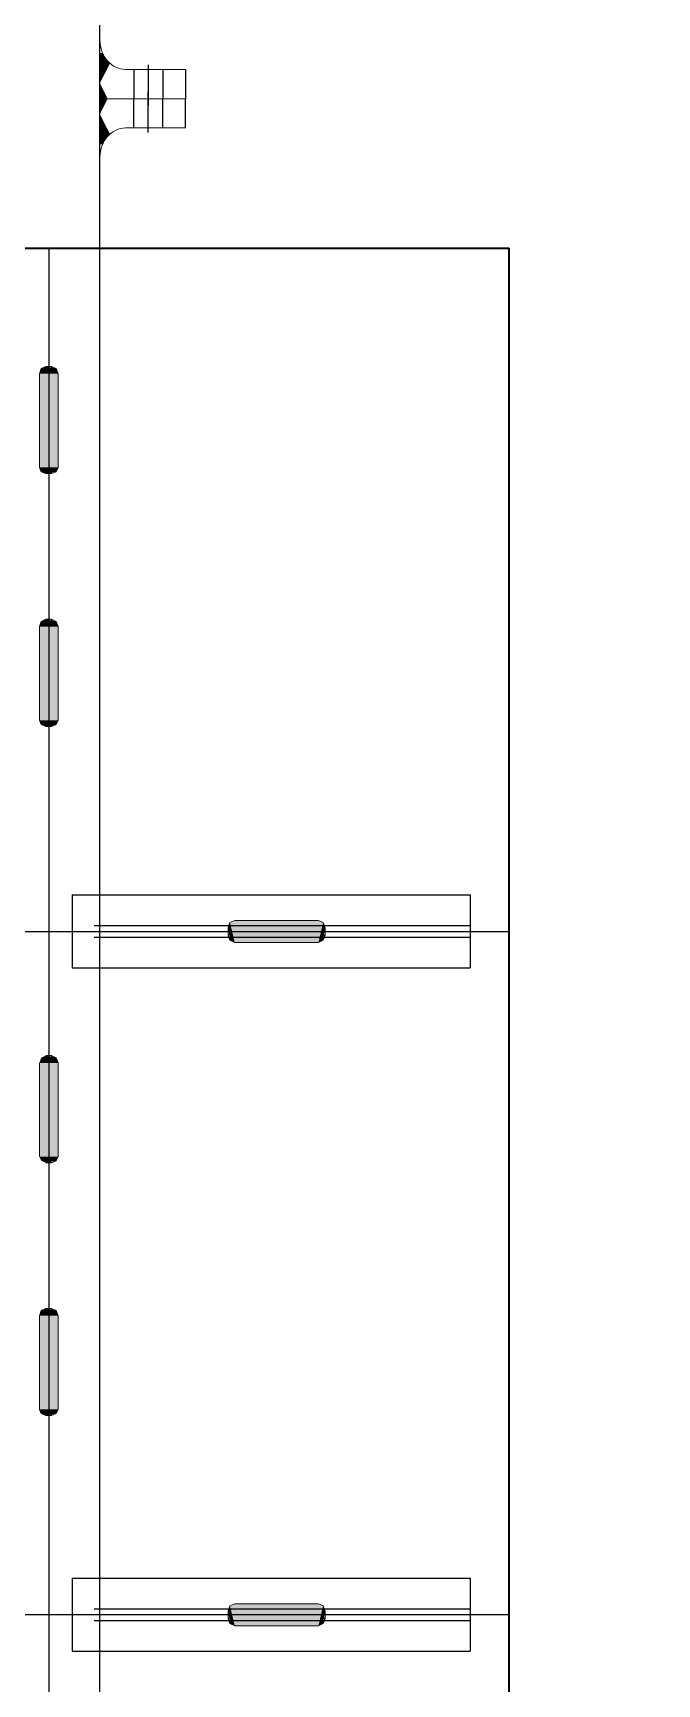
# Model space of a CAD drawing. Header units: inches. Extents: x 23291 to 181956, y 9161 to 51408.
# Drawn here: x 103782 to 104252, y 36297 to 37538 of the extents above; entities that cross this region are included whole.
import ezdxf

# ---------------------------------------------------------------- set-up
doc = ezdxf.new("R2010")
doc.units = ezdxf.units.IN
doc.header["$MEASUREMENT"] = 0
doc.layers.add('1', color=3, linetype='Continuous')
doc.layers.add('PDF4_Solid Fills', color=7, linetype='Continuous')
doc.layers.add('PDF2_Geometry', color=7, linetype='Continuous', true_color=0x231f20)
doc.layers.add('PDF2_Solid Fills', color=7, linetype='Continuous', true_color=0xffffff)

msp = doc.modelspace()

# ---------------------------------------------------------------- linework, layer by layer
at = {"linetype": 'ByBlock'}
for p, q in [((103858.1, 37510.8), (103858.1, 37488.8)), ((103858.1, 37510.8), (103858.1, 37488.8)), ((103869.1, 37514.2), (103869.1, 37483.6)), ((103869.1, 37514.2), (103869.1, 37483.6)), ((103880.1, 37510.8), (103880.1, 37488.8)), ((103880.1, 37510.8), (103880.1, 37488.8)), ((103858.1, 37466.8), (103858.1, 37488.8)), ((103858.1, 37466.8), (103858.1, 37488.8)), ((103869.1, 37463.4), (103869.1, 37494)), ((103869.1, 37463.4), (103869.1, 37494)), ((103880.1, 37466.8), (103880.1, 37488.8)), ((103880.1, 37466.8), (103880.1, 37488.8)), ((103794.2, 37376.5), (103794.2, 35191.9)), ((103794.2, 37376.5), (103794.2, 35191.9)), ((103811.8, 36890.3), (104111.1, 36890.3)), ((103811.8, 36890.3), (103811.8, 36835.3)), ((103811.8, 36890.3), (104111.1, 36890.3)), ((103811.8, 36890.3), (103811.8, 36835.3)), ((104111.1, 36890.3), (104111.1, 36835.3)), ((104111.1, 36890.3), (104111.1, 36835.3)), ((103828.3, 36867.2), (104111.1, 36867.2)), ((103828.3, 36867.2), (104111.1, 36867.2)), ((102892.9, 36862.8), (104140.3, 36862.8)), ((102892.9, 36862.8), (104140.3, 36862.8)), ((103828.3, 36858.4), (104111.1, 36858.4)), ((103828.3, 36858.4), (104111.1, 36858.4)), ((103811.8, 36835.3), (104111.1, 36835.3)), ((103811.8, 36835.3), (104111.1, 36835.3)), ((103811.8, 36376.6), (104111.1, 36376.6)), ((103811.8, 36376.6), (103811.8, 36321.6)), ((103811.8, 36376.6), (104111.1, 36376.6)), ((103811.8, 36376.6), (103811.8, 36321.6)), ((104111.1, 36376.6), (104111.1, 36321.6)), ((104111.1, 36376.6), (104111.1, 36321.6)), ((102892.9, 36349.1), (104140.3, 36349.1)), ((102892.9, 36349.1), (104140.3, 36349.1)), ((103828.3, 36353.5), (104111.1, 36353.5)), ((103828.3, 36353.5), (104111.1, 36353.5)), ((103828.3, 36344.7), (104111.1, 36344.7)), ((103828.3, 36344.7), (104111.1, 36344.7)), ((103811.8, 36321.6), (104111.1, 36321.6)), ((103811.8, 36321.6), (104111.1, 36321.6))]:
    msp.add_line(p, q, dxfattribs=at)
msp.add_open_spline([(102008.2, 38756.3), (103204.5, 38248), (105131.9, 37390.9), (109175.8, 35827), (112823.8, 35070.3), (117769.6, 35070.3), (121406.8, 35085.3), (123831.1, 35070.2)], degree=3, knots=[0, 0, 0, 0, 3.550687, 7.088547, 10.454406, 13.763203, 20.376363, 20.376363, 20.376363, 20.376363])
msp.add_open_spline([(102008.2, 38756.3), (103204.5, 38248), (105131.9, 37390.9), (109175.8, 35827), (112823.8, 35070.3), (117769.6, 35070.3), (121406.8, 35085.3), (123831.1, 35070.2)], degree=3, knots=[0, 0, 0, 0, 3.550687, 7.088547, 10.454406, 13.763203, 20.376363, 20.376363, 20.376363, 20.376363])
at = {"layer": '1', "linetype": 'ByBlock'}
for p, q in [((103832.7, 35267.1), (103832.7, 39299)), ((103832.7, 35266.9), (103832.8, 39074.8)), ((103832.7, 35267.1), (103832.7, 38605.8)), ((103760.1, 37376.5), (103828.3, 37376.5)), ((103760.1, 37376.5), (103828.3, 37376.5))]:
    msp.add_line(p, q, dxfattribs=at)
at = {"layer": '1', "linetype": 'ByBlock', "lineweight": 18}
for p, q in [((103852.1, 37510.8), (103897.1, 37510.8)), ((103852.1, 37510.8), (103897.1, 37510.8)), ((103832.7, 37488.8), (103850.3, 37488.8)), ((103897.1, 37488.8), (103832.7, 37488.8)), ((103832.7, 37488.8), (103850.3, 37488.8)), ((103897.1, 37488.8), (103832.7, 37488.8)), ((103832.7, 37488.8), (103850.3, 37488.8)), ((103897.1, 37488.8), (103832.7, 37488.8)), ((103832.7, 37488.8), (103850.3, 37488.8)), ((103897.1, 37488.8), (103832.7, 37488.8)), ((103852.1, 37466.8), (103897.1, 37466.8)), ((103852.1, 37466.8), (103897.1, 37466.8))]:
    msp.add_line(p, q, dxfattribs=at)
at = {"layer": '1', "linetype": 'ByBlock', "lineweight": -2}
for p in [(103897.1, 37510.8), (103897.1, 37510.8), (103897.1, 37466.8), (103897.1, 37466.8)]:
    msp.add_line(p, (103897.1, 37488.8), dxfattribs=at)
at = {"layer": '1', "linetype": 'ByBlock', "lineweight": 35}
for p in [(102920.4, 37376.5), (102920.4, 37376.5), (104140.3, 35319.5), (104140.3, 35319.5)]:
    msp.add_line(p, (104140.3, 37376.5), dxfattribs=at)
at = {"layer": '1', "linetype": 'ByBlock', "lineweight": 18}
msp.add_ellipse((103852, 37532.8), major_axis=(0, 22), ratio=0.873869, start_param=1.572665, end_param=3.144892, dxfattribs=at)
msp.add_ellipse((103852, 37532.8), major_axis=(0, 22), ratio=0.873869, start_param=1.572665, end_param=3.144892, dxfattribs=at)
at = {"layer": '1', "linetype": 'ByBlock', "lineweight": 18, "extrusion": (0, 0, -1)}
msp.add_ellipse((103852, 37444.8), major_axis=(0, -22), ratio=0.873869, start_param=1.572665, end_param=3.144892, dxfattribs=at)
msp.add_ellipse((103852, 37444.8), major_axis=(0, -22), ratio=0.873869, start_param=1.572665, end_param=3.144892, dxfattribs=at)
at = {"layer": 'PDF2_Geometry', "linetype": 'ByBlock', "lineweight": 18}
for p, q in [((103788.6, 37285.9), (103792.1, 37287.5)), ((103788.6, 37285.9), (103792.1, 37287.5)), ((103792.1, 37287.5), (103796.4, 37287.5)), ((103792.1, 37287.5), (103796.4, 37287.5)), ((103796.4, 37287.5), (103799.9, 37285.9)), ((103796.4, 37287.5), (103799.9, 37285.9)), ((103787.2, 37282), (103788.6, 37285.9)), ((103787.2, 37282), (103788.6, 37285.9)), ((103787.2, 37211.6), (103787.2, 37282)), ((103787.2, 37211.6), (103787.2, 37282)), ((103799.9, 37285.9), (103801.3, 37282)), ((103799.9, 37285.9), (103801.3, 37282)), ((103801.3, 37282), (103801.3, 37211.6)), ((103801.3, 37282), (103801.3, 37211.6)), ((103787.2, 37211.6), (103788.6, 37208.4)), ((103788.6, 37208.4), (103787.2, 37211.6)), ((103787.2, 37211.6), (103788.6, 37208.4)), ((103788.6, 37208.4), (103787.2, 37211.6)), ((103801.3, 37211.6), (103799.9, 37208.4)), ((103799.9, 37208.4), (103801.3, 37211.6)), ((103801.3, 37211.6), (103799.9, 37208.4)), ((103799.9, 37208.4), (103801.3, 37211.6)), ((103788.6, 37208.4), (103792.1, 37206.9)), ((103792.1, 37206.9), (103788.6, 37208.4)), ((103788.6, 37208.4), (103792.1, 37206.9)), ((103792.1, 37206.9), (103788.6, 37208.4)), ((103796.4, 37206.9), (103792.1, 37206.9)), ((103792.1, 37206.9), (103796.4, 37206.9)), ((103796.4, 37206.9), (103792.1, 37206.9)), ((103792.1, 37206.9), (103796.4, 37206.9)), ((103799.9, 37208.4), (103796.4, 37206.9)), ((103796.4, 37206.9), (103799.9, 37208.4)), ((103799.9, 37208.4), (103796.4, 37206.9)), ((103796.4, 37206.9), (103799.9, 37208.4)), ((103787.2, 37091.9), (103788.6, 37095.8)), ((103787.2, 37091.9), (103788.6, 37095.8)), ((103787.2, 37021.5), (103787.2, 37091.9)), ((103787.2, 37021.5), (103787.2, 37091.9)), ((103788.6, 37095.8), (103792.1, 37097.4)), ((103788.6, 37095.8), (103792.1, 37097.4)), ((103792.1, 37097.4), (103796.4, 37097.4)), ((103792.1, 37097.4), (103796.4, 37097.4)), ((103796.4, 37097.4), (103799.9, 37095.8)), ((103796.4, 37097.4), (103799.9, 37095.8)), ((103799.9, 37095.8), (103801.3, 37091.9)), ((103799.9, 37095.8), (103801.3, 37091.9)), ((103801.3, 37091.9), (103801.3, 37021.5)), ((103801.3, 37091.9), (103801.3, 37021.5)), ((103787.2, 37021.5), (103788.6, 37018.3)), ((103788.6, 37018.3), (103787.2, 37021.5)), ((103787.2, 37021.5), (103788.6, 37018.3)), ((103788.6, 37018.3), (103787.2, 37021.5)), ((103788.6, 37018.3), (103792.1, 37016.8)), ((103792.1, 37016.8), (103788.6, 37018.3)), ((103788.6, 37018.3), (103792.1, 37016.8)), ((103792.1, 37016.8), (103788.6, 37018.3)), ((103796.4, 37016.8), (103792.1, 37016.8)), ((103792.1, 37016.8), (103796.4, 37016.8)), ((103796.4, 37016.8), (103792.1, 37016.8)), ((103792.1, 37016.8), (103796.4, 37016.8)), ((103799.9, 37018.3), (103796.4, 37016.8)), ((103796.4, 37016.8), (103799.9, 37018.3)), ((103799.9, 37018.3), (103796.4, 37016.8)), ((103796.4, 37016.8), (103799.9, 37018.3)), ((103801.3, 37021.5), (103799.9, 37018.3)), ((103799.9, 37018.3), (103801.3, 37021.5)), ((103801.3, 37021.5), (103799.9, 37018.3)), ((103799.9, 37018.3), (103801.3, 37021.5)), ((103794.2, 36874.8), (103794.2, 36863.1)), ((103794.2, 36874.8), (103794.2, 36863.1)), ((103930.5, 36869.4), (103929.1, 36865.5)), ((103930.5, 36869.4), (103929.1, 36865.5)), ((103929.1, 36865.5), (103929.1, 36860)), ((103929.1, 36865.5), (103929.1, 36860)), ((103934.1, 36871), (103930.5, 36869.4)), ((103934.1, 36871), (103930.5, 36869.4)), ((103997, 36871), (103934.1, 36871)), ((103997, 36871), (103934.1, 36871)), ((104000.5, 36869.4), (103997, 36871)), ((104000.5, 36869.4), (103997, 36871)), ((104002, 36865.5), (104000.5, 36869.4)), ((104002, 36865.5), (104000.5, 36869.4)), ((104002, 36860), (104002, 36865.5)), ((104002, 36860), (104002, 36865.5)), ((103929.1, 36860), (103930.5, 36856.1)), ((103929.1, 36860), (103930.5, 36856.1)), ((103930.5, 36856.1), (103934.1, 36854.5)), ((103930.5, 36856.1), (103934.1, 36854.5)), ((103934.1, 36854.5), (103997, 36854.5)), ((103934.1, 36854.5), (103997, 36854.5)), ((103997, 36854.5), (104000.5, 36856.1)), ((103997, 36854.5), (104000.5, 36856.1)), ((104000.5, 36856.1), (104002, 36860)), ((104000.5, 36856.1), (104002, 36860)), ((103792.1, 36769.4), (103796.4, 36769.4)), ((103792.1, 36769.4), (103796.4, 36769.4)), ((103796.4, 36769.4), (103799.9, 36767.8)), ((103796.4, 36769.4), (103799.9, 36767.8)), ((103799.9, 36767.8), (103801.3, 36763.9)), ((103799.9, 36767.8), (103801.3, 36763.9)), ((103787.2, 36693.5), (103787.2, 36763.9)), ((103787.2, 36693.5), (103787.2, 36763.9)), ((103801.3, 36763.9), (103801.3, 36693.5)), ((103801.3, 36763.9), (103801.3, 36693.5)), ((103799.9, 36690.3), (103796.4, 36688.8)), ((103796.4, 36688.8), (103799.9, 36690.3)), ((103799.9, 36690.3), (103796.4, 36688.8)), ((103796.4, 36688.8), (103799.9, 36690.3)), ((103801.3, 36693.5), (103799.9, 36690.3)), ((103799.9, 36690.3), (103801.3, 36693.5)), ((103801.3, 36693.5), (103799.9, 36690.3)), ((103799.9, 36690.3), (103801.3, 36693.5)), ((103796.4, 36688.8), (103792.1, 36688.8)), ((103792.1, 36688.8), (103796.4, 36688.8)), ((103796.4, 36688.8), (103792.1, 36688.8)), ((103792.1, 36688.8), (103796.4, 36688.8)), ((103788.6, 36577.7), (103792.1, 36579.3)), ((103788.6, 36577.7), (103792.1, 36579.3)), ((103792.1, 36579.3), (103796.4, 36579.3)), ((103792.1, 36579.3), (103796.4, 36579.3)), ((103796.4, 36579.3), (103799.9, 36577.7)), ((103796.4, 36579.3), (103799.9, 36577.7)), ((103787.2, 36573.8), (103788.6, 36577.7)), ((103787.2, 36573.8), (103788.6, 36577.7)), ((103787.2, 36503.4), (103787.2, 36573.8)), ((103787.2, 36503.4), (103787.2, 36573.8)), ((103799.9, 36577.7), (103801.3, 36573.8)), ((103799.9, 36577.7), (103801.3, 36573.8)), ((103801.3, 36573.8), (103801.3, 36503.4)), ((103801.3, 36573.8), (103801.3, 36503.4)), ((103787.2, 36503.4), (103788.6, 36500.2)), ((103788.6, 36500.2), (103787.2, 36503.4)), ((103787.2, 36503.4), (103788.6, 36500.2)), ((103788.6, 36500.2), (103787.2, 36503.4)), ((103788.6, 36500.2), (103792.1, 36498.7)), ((103792.1, 36498.7), (103788.6, 36500.2)), ((103788.6, 36500.2), (103792.1, 36498.7)), ((103792.1, 36498.7), (103788.6, 36500.2)), ((103796.4, 36498.7), (103792.1, 36498.7)), ((103792.1, 36498.7), (103796.4, 36498.7)), ((103796.4, 36498.7), (103792.1, 36498.7)), ((103792.1, 36498.7), (103796.4, 36498.7)), ((103799.9, 36500.2), (103796.4, 36498.7)), ((103796.4, 36498.7), (103799.9, 36500.2)), ((103799.9, 36500.2), (103796.4, 36498.7)), ((103796.4, 36498.7), (103799.9, 36500.2)), ((103801.3, 36503.4), (103799.9, 36500.2)), ((103799.9, 36500.2), (103801.3, 36503.4)), ((103801.3, 36503.4), (103799.9, 36500.2)), ((103799.9, 36500.2), (103801.3, 36503.4)), ((103930.5, 36355.7), (103929.1, 36351.8)), ((103930.5, 36355.7), (103929.1, 36351.8)), ((103934.1, 36357.3), (103930.5, 36355.7)), ((103934.1, 36357.3), (103930.5, 36355.7)), ((103997, 36357.3), (103934.1, 36357.3)), ((103997, 36357.3), (103934.1, 36357.3)), ((104000.5, 36355.7), (103997, 36357.3)), ((104000.5, 36355.7), (103997, 36357.3)), ((104002, 36351.8), (104000.5, 36355.7)), ((104002, 36351.8), (104000.5, 36355.7)), ((103929.1, 36351.8), (103929.1, 36346.3)), ((103929.1, 36351.8), (103929.1, 36346.3)), ((103929.1, 36346.3), (103930.5, 36342.4)), ((103929.1, 36346.3), (103930.5, 36342.4)), ((104000.5, 36342.4), (104002, 36346.3)), ((104000.5, 36342.4), (104002, 36346.3)), ((104002, 36346.3), (104002, 36351.8)), ((104002, 36346.3), (104002, 36351.8)), ((103930.5, 36342.4), (103934.1, 36340.8)), ((103930.5, 36342.4), (103934.1, 36340.8)), ((103934.1, 36340.8), (103997, 36340.8)), ((103934.1, 36340.8), (103997, 36340.8)), ((103997, 36340.8), (104000.5, 36342.4)), ((103997, 36340.8), (104000.5, 36342.4))]:
    msp.add_line(p, q, dxfattribs=at)
at = {"layer": 'PDF2_Geometry', "linetype": 'ByBlock', "lineweight": 9}
for p, q in [((103929.8, 36857.7), (103930.5, 36856.1)), ((103930.5, 36856.1), (103929.8, 36857.7)), ((103929.8, 36857.7), (103929.8, 36857.7)), ((103929.8, 36857.7), (103930.5, 36856.1)), ((103930.5, 36856.1), (103929.8, 36857.7)), ((103929.8, 36857.7), (103929.8, 36857.7)), ((104001.2, 36857.7), (104000.5, 36856.1)), ((104000.5, 36856.1), (104001.2, 36857.7)), ((104001.2, 36857.7), (104000.5, 36856.1)), ((104000.5, 36856.1), (104001.2, 36857.7)), ((104001.2, 36857.7), (104001.2, 36857.7)), ((104001.2, 36857.7), (104001.2, 36857.7)), ((103929.8, 36344), (103930.5, 36342.4)), ((103930.5, 36342.4), (103929.8, 36344)), ((103929.8, 36344), (103929.8, 36344)), ((103929.8, 36344), (103930.5, 36342.4)), ((103930.5, 36342.4), (103929.8, 36344)), ((103929.8, 36344), (103929.8, 36344)), ((104001.2, 36344), (104000.5, 36342.4)), ((104000.5, 36342.4), (104001.2, 36344)), ((104001.2, 36344), (104000.5, 36342.4)), ((104000.5, 36342.4), (104001.2, 36344)), ((104001.2, 36344), (104001.2, 36344)), ((104001.2, 36344), (104001.2, 36344))]:
    msp.add_line(p, q, dxfattribs=at)
at = {"layer": 'PDF2_Solid Fills', "linetype": 'ByBlock', "transparency": 33554559}
for points in [[(103788.6, 37285.9), (103792.1, 37287.5), (103796.4, 37287.5)], [(103799.9, 37285.9), (103788.6, 37285.9), (103792.1, 37287.5)], [(103788.6, 37285.9), (103792.1, 37287.5), (103792.1, 37287.5)], [(103788.6, 37285.9), (103792.1, 37287.5), (103796.4, 37287.5)], [(103799.9, 37285.9), (103788.6, 37285.9), (103792.1, 37287.5)], [(103788.6, 37285.9), (103792.1, 37287.5), (103792.1, 37287.5)], [(103799.9, 37285.9), (103799.9, 37285.9), (103792.1, 37287.5)], [(103799.9, 37285.9), (103799.9, 37285.9), (103792.1, 37287.5)], [(103795.7, 37286.7), (103797.1, 37285.9), (103794.2, 37286.7)], [(103795.7, 37286.7), (103797.1, 37285.9), (103794.2, 37286.7)], [(103797.8, 37286.7), (103796.4, 37287.5), (103795.7, 37286.7)], [(103797.8, 37286.7), (103796.4, 37287.5), (103795.7, 37286.7)], [(103797.1, 37286.7), (103795.7, 37286.7), (103797.1, 37285.9)], [(103797.1, 37286.7), (103795.7, 37286.7), (103797.1, 37285.9)], [(103797.1, 37286.7), (103795.7, 37286.7), (103797.1, 37285.9)], [(103797.1, 37286.7), (103795.7, 37286.7), (103797.1, 37285.9)], [(103796.4, 37287.5), (103799.9, 37285.9), (103799.9, 37285.9)], [(103796.4, 37287.5), (103799.9, 37285.9), (103799.9, 37285.9)], [(103797.8, 37286.7), (103799.9, 37285.9), (103798.5, 37286.7)], [(103797.8, 37286.7), (103799.9, 37285.9), (103798.5, 37286.7)], [(103787.2, 37282), (103788.6, 37285.9), (103801.3, 37282)], [(103787.2, 37282), (103788.6, 37285.9), (103801.3, 37282)], [(103787.2, 37211.6), (103787.2, 37282), (103801.3, 37211.6)], [(103787.2, 37282), (103801.3, 37211.6), (103801.3, 37282)], [(103787.2, 37211.6), (103787.2, 37282), (103801.3, 37211.6)], [(103787.2, 37282), (103801.3, 37211.6), (103801.3, 37282)], [(103788.6, 37285.9), (103801.3, 37282), (103799.9, 37285.9)], [(103788.6, 37285.9), (103801.3, 37282), (103799.9, 37285.9)], [(103787.2, 37211.6), (103788.6, 37208.4), (103801.3, 37211.6)], [(103787.2, 37211.6), (103788.6, 37208.4), (103801.3, 37211.6)], [(103788.6, 37208.4), (103801.3, 37211.6), (103799.9, 37208.4)], [(103788.6, 37208.4), (103801.3, 37211.6), (103799.9, 37208.4)], [(103788.6, 37208.4), (103792.1, 37206.9), (103796.4, 37206.9)], [(103799.9, 37208.4), (103788.6, 37208.4), (103792.1, 37206.9)], [(103788.6, 37208.4), (103792.1, 37206.9), (103792.1, 37206.9)], [(103788.6, 37208.4), (103792.1, 37206.9), (103796.4, 37206.9)], [(103799.9, 37208.4), (103788.6, 37208.4), (103792.1, 37206.9)], [(103788.6, 37208.4), (103792.1, 37206.9), (103792.1, 37206.9)], [(103799.9, 37208.4), (103799.9, 37208.4), (103792.1, 37206.9)], [(103799.9, 37208.4), (103799.9, 37208.4), (103792.1, 37206.9)], [(103797.1, 37207.6), (103794.2, 37206.9), (103795.7, 37207.6)], [(103797.1, 37207.6), (103794.2, 37206.9), (103795.7, 37207.6)], [(103797.8, 37207.6), (103796.4, 37206.9), (103795.7, 37207.6)], [(103797.8, 37207.6), (103796.4, 37206.9), (103795.7, 37207.6)], [(103796.4, 37206.9), (103799.9, 37208.4), (103799.9, 37208.4)], [(103796.4, 37206.9), (103799.9, 37208.4), (103799.9, 37208.4)], [(103797.8, 37207.6), (103799.9, 37208.4), (103798.5, 37207.6)], [(103797.8, 37207.6), (103799.9, 37208.4), (103798.5, 37207.6)], [(103787.2, 37091.9), (103788.6, 37095.8), (103801.3, 37091.9)], [(103787.2, 37091.9), (103788.6, 37095.8), (103801.3, 37091.9)], [(103787.2, 37021.5), (103787.2, 37091.9), (103801.3, 37021.5)], [(103787.2, 37091.9), (103801.3, 37021.5), (103801.3, 37091.9)], [(103787.2, 37021.5), (103787.2, 37091.9), (103801.3, 37021.5)], [(103787.2, 37091.9), (103801.3, 37021.5), (103801.3, 37091.9)], [(103788.6, 37095.8), (103792.1, 37097.4), (103796.4, 37097.4)], [(103799.9, 37095.8), (103788.6, 37095.8), (103792.1, 37097.4)], [(103788.6, 37095.8), (103792.1, 37097.4), (103792.1, 37097.4)], [(103788.6, 37095.8), (103792.1, 37097.4), (103796.4, 37097.4)], [(103799.9, 37095.8), (103788.6, 37095.8), (103792.1, 37097.4)], [(103788.6, 37095.8), (103792.1, 37097.4), (103792.1, 37097.4)], [(103788.6, 37095.8), (103801.3, 37091.9), (103799.9, 37095.8)], [(103788.6, 37095.8), (103801.3, 37091.9), (103799.9, 37095.8)], [(103799.9, 37095.8), (103799.9, 37095.8), (103792.1, 37097.4)], [(103799.9, 37095.8), (103799.9, 37095.8), (103792.1, 37097.4)], [(103795.7, 37096.6), (103797.1, 37095.8), (103794.2, 37096.6)], [(103795.7, 37096.6), (103797.1, 37095.8), (103794.2, 37096.6)], [(103797.8, 37096.6), (103796.4, 37097.4), (103795.7, 37096.6)], [(103797.8, 37096.6), (103796.4, 37097.4), (103795.7, 37096.6)], [(103797.1, 37096.6), (103795.7, 37096.6), (103797.1, 37095.8)], [(103797.1, 37096.6), (103795.7, 37096.6), (103797.1, 37095.8)], [(103797.1, 37096.6), (103795.7, 37096.6), (103797.1, 37095.8)], [(103797.1, 37096.6), (103795.7, 37096.6), (103797.1, 37095.8)], [(103796.4, 37097.4), (103799.9, 37095.8), (103799.9, 37095.8)], [(103796.4, 37097.4), (103799.9, 37095.8), (103799.9, 37095.8)], [(103797.8, 37096.6), (103799.9, 37095.8), (103798.5, 37096.6)], [(103797.8, 37096.6), (103799.9, 37095.8), (103798.5, 37096.6)], [(103787.2, 37021.5), (103788.6, 37018.3), (103801.3, 37021.5)], [(103787.2, 37021.5), (103788.6, 37018.3), (103801.3, 37021.5)], [(103788.6, 37018.3), (103801.3, 37021.5), (103799.9, 37018.3)], [(103788.6, 37018.3), (103801.3, 37021.5), (103799.9, 37018.3)], [(103788.6, 37018.3), (103792.1, 37016.8), (103796.4, 37016.8)], [(103799.9, 37018.3), (103788.6, 37018.3), (103792.1, 37016.8)], [(103788.6, 37018.3), (103792.1, 37016.8), (103792.1, 37016.8)], [(103788.6, 37018.3), (103792.1, 37016.8), (103796.4, 37016.8)], [(103799.9, 37018.3), (103788.6, 37018.3), (103792.1, 37016.8)], [(103788.6, 37018.3), (103792.1, 37016.8), (103792.1, 37016.8)], [(103799.9, 37018.3), (103799.9, 37018.3), (103792.1, 37016.8)], [(103799.9, 37018.3), (103799.9, 37018.3), (103792.1, 37016.8)], [(103797.1, 37017.6), (103794.2, 37016.8), (103795.7, 37017.6)], [(103797.1, 37017.6), (103794.2, 37016.8), (103795.7, 37017.6)], [(103797.8, 37017.6), (103796.4, 37016.8), (103795.7, 37017.6)], [(103797.8, 37017.6), (103796.4, 37016.8), (103795.7, 37017.6)], [(103796.4, 37016.8), (103799.9, 37018.3), (103799.9, 37018.3)], [(103796.4, 37016.8), (103799.9, 37018.3), (103799.9, 37018.3)], [(103797.8, 37017.6), (103799.9, 37018.3), (103798.5, 37017.6)], [(103797.8, 37017.6), (103799.9, 37018.3), (103798.5, 37017.6)], [(103930.5, 36856.1), (103930.5, 36869.4), (103929.1, 36865.5)], [(103930.5, 36869.4), (103929.1, 36865.5), (103929.1, 36865.5)], [(103930.5, 36869.4), (103929.1, 36865.5), (103929.1, 36860)], [(103930.5, 36856.1), (103930.5, 36869.4), (103929.1, 36865.5)], [(103930.5, 36869.4), (103929.1, 36865.5), (103929.1, 36865.5)], [(103930.5, 36869.4), (103929.1, 36865.5), (103929.1, 36860)], [(103930.5, 36856.1), (103930.5, 36856.1), (103929.1, 36865.5)], [(103930.5, 36856.1), (103930.5, 36856.1), (103929.1, 36865.5)], [(103934.1, 36871), (103930.5, 36869.4), (103934.1, 36854.5)], [(103934.1, 36871), (103930.5, 36869.4), (103934.1, 36854.5)], [(103930.5, 36869.4), (103934.1, 36854.5), (103930.5, 36856.1)], [(103930.5, 36869.4), (103934.1, 36854.5), (103930.5, 36856.1)], [(103934.1, 36871), (103997, 36871), (103934.1, 36854.5)], [(103997, 36871), (103934.1, 36854.5), (103997, 36854.5)], [(103934.1, 36871), (103997, 36871), (103934.1, 36854.5)], [(103997, 36871), (103934.1, 36854.5), (103997, 36854.5)], [(103997, 36871), (104000.5, 36869.4), (103997, 36854.5)], [(103997, 36871), (104000.5, 36869.4), (103997, 36854.5)], [(104000.5, 36869.4), (103997, 36854.5), (104000.5, 36856.1)], [(104000.5, 36869.4), (103997, 36854.5), (104000.5, 36856.1)], [(104000.5, 36856.1), (104000.5, 36869.4), (104002, 36865.5)], [(104000.5, 36869.4), (104002, 36865.5), (104002, 36865.5)], [(104000.5, 36869.4), (104002, 36865.5), (104002, 36860)], [(104000.5, 36856.1), (104000.5, 36869.4), (104002, 36865.5)], [(104000.5, 36869.4), (104002, 36865.5), (104002, 36865.5)], [(104000.5, 36869.4), (104002, 36865.5), (104002, 36860)], [(104000.5, 36856.1), (104000.5, 36856.1), (104002, 36865.5)], [(104000.5, 36856.1), (104000.5, 36856.1), (104002, 36865.5)], [(103929.8, 36857.7), (103929.1, 36860), (103929.8, 36860.8)], [(103929.8, 36857.7), (103929.1, 36860), (103929.8, 36860.8)], [(103929.1, 36860), (103930.5, 36856.1), (103930.5, 36856.1)], [(103929.1, 36860), (103930.5, 36856.1), (103930.5, 36856.1)], [(104002, 36860), (104000.5, 36856.1), (104000.5, 36856.1)], [(104002, 36860), (104000.5, 36856.1), (104000.5, 36856.1)], [(104001.2, 36857.7), (104002, 36860), (104001.2, 36860.8)], [(104001.2, 36857.7), (104002, 36860), (104001.2, 36860.8)], [(103787.2, 36763.9), (103788.6, 36767.8), (103801.3, 36763.9)], [(103787.2, 36763.9), (103788.6, 36767.8), (103801.3, 36763.9)], [(103788.6, 36767.8), (103792.1, 36769.4), (103796.4, 36769.4)], [(103799.9, 36767.8), (103788.6, 36767.8), (103792.1, 36769.4)], [(103788.6, 36767.8), (103792.1, 36769.4), (103796.4, 36769.4)], [(103799.9, 36767.8), (103788.6, 36767.8), (103792.1, 36769.4)], [(103788.6, 36767.8), (103801.3, 36763.9), (103799.9, 36767.8)], [(103788.6, 36767.8), (103801.3, 36763.9), (103799.9, 36767.8)], [(103799.9, 36767.8), (103799.9, 36767.8), (103792.1, 36769.4)], [(103799.9, 36767.8), (103799.9, 36767.8), (103792.1, 36769.4)], [(103795.7, 36768.6), (103797.1, 36767.8), (103794.2, 36768.6)], [(103795.7, 36768.6), (103797.1, 36767.8), (103794.2, 36768.6)], [(103797.8, 36768.6), (103796.4, 36769.4), (103795.7, 36768.6)], [(103797.8, 36768.6), (103796.4, 36769.4), (103795.7, 36768.6)], [(103797.1, 36768.6), (103795.7, 36768.6), (103797.1, 36767.8)], [(103797.1, 36768.6), (103795.7, 36768.6), (103797.1, 36767.8)], [(103797.1, 36768.6), (103795.7, 36768.6), (103797.1, 36767.8)], [(103797.1, 36768.6), (103795.7, 36768.6), (103797.1, 36767.8)], [(103796.4, 36769.4), (103799.9, 36767.8), (103799.9, 36767.8)], [(103796.4, 36769.4), (103799.9, 36767.8), (103799.9, 36767.8)], [(103797.8, 36768.6), (103799.9, 36767.8), (103798.5, 36768.6)], [(103797.8, 36768.6), (103799.9, 36767.8), (103798.5, 36768.6)], [(103787.2, 36693.5), (103787.2, 36763.9), (103801.3, 36693.5)], [(103787.2, 36763.9), (103801.3, 36693.5), (103801.3, 36763.9)], [(103787.2, 36693.5), (103787.2, 36763.9), (103801.3, 36693.5)], [(103787.2, 36763.9), (103801.3, 36693.5), (103801.3, 36763.9)], [(103787.2, 36693.5), (103788.6, 36690.3), (103801.3, 36693.5)], [(103787.2, 36693.5), (103788.6, 36690.3), (103801.3, 36693.5)], [(103788.6, 36690.3), (103801.3, 36693.5), (103799.9, 36690.3)], [(103788.6, 36690.3), (103801.3, 36693.5), (103799.9, 36690.3)], [(103788.6, 36690.3), (103792.1, 36688.8), (103796.4, 36688.8)], [(103799.9, 36690.3), (103788.6, 36690.3), (103792.1, 36688.8)], [(103788.6, 36690.3), (103792.1, 36688.8), (103796.4, 36688.8)], [(103799.9, 36690.3), (103788.6, 36690.3), (103792.1, 36688.8)], [(103799.9, 36690.3), (103799.9, 36690.3), (103792.1, 36688.8)], [(103799.9, 36690.3), (103799.9, 36690.3), (103792.1, 36688.8)], [(103796.4, 36688.8), (103799.9, 36690.3), (103799.9, 36690.3)], [(103796.4, 36688.8), (103799.9, 36690.3), (103799.9, 36690.3)], [(103797.8, 36689.5), (103799.9, 36690.3), (103798.5, 36689.5)], [(103797.8, 36689.5), (103799.9, 36690.3), (103798.5, 36689.5)], [(103797.1, 36689.5), (103794.2, 36688.8), (103795.7, 36689.5)], [(103797.1, 36689.5), (103794.2, 36688.8), (103795.7, 36689.5)], [(103797.8, 36689.5), (103796.4, 36688.8), (103795.7, 36689.5)], [(103797.8, 36689.5), (103796.4, 36688.8), (103795.7, 36689.5)], [(103788.6, 36577.7), (103792.1, 36579.3), (103796.4, 36579.3)], [(103799.9, 36577.7), (103788.6, 36577.7), (103792.1, 36579.3)], [(103788.6, 36577.7), (103792.1, 36579.3), (103792.1, 36579.3)], [(103788.6, 36577.7), (103792.1, 36579.3), (103796.4, 36579.3)], [(103799.9, 36577.7), (103788.6, 36577.7), (103792.1, 36579.3)], [(103788.6, 36577.7), (103792.1, 36579.3), (103792.1, 36579.3)], [(103799.9, 36577.7), (103799.9, 36577.7), (103792.1, 36579.3)], [(103799.9, 36577.7), (103799.9, 36577.7), (103792.1, 36579.3)], [(103795.7, 36578.5), (103797.1, 36577.7), (103794.2, 36578.5)], [(103795.7, 36578.5), (103797.1, 36577.7), (103794.2, 36578.5)], [(103797.8, 36578.5), (103796.4, 36579.3), (103795.7, 36578.5)], [(103797.8, 36578.5), (103796.4, 36579.3), (103795.7, 36578.5)], [(103797.1, 36578.5), (103795.7, 36578.5), (103797.1, 36577.7)], [(103797.1, 36578.5), (103795.7, 36578.5), (103797.1, 36577.7)], [(103797.1, 36578.5), (103795.7, 36578.5), (103797.1, 36577.7)], [(103797.1, 36578.5), (103795.7, 36578.5), (103797.1, 36577.7)], [(103796.4, 36579.3), (103799.9, 36577.7), (103799.9, 36577.7)], [(103796.4, 36579.3), (103799.9, 36577.7), (103799.9, 36577.7)], [(103797.8, 36578.5), (103799.9, 36577.7), (103798.5, 36578.5)], [(103797.8, 36578.5), (103799.9, 36577.7), (103798.5, 36578.5)], [(103787.2, 36573.8), (103788.6, 36577.7), (103801.3, 36573.8)], [(103787.2, 36573.8), (103788.6, 36577.7), (103801.3, 36573.8)], [(103787.2, 36503.4), (103787.2, 36573.8), (103801.3, 36503.4)], [(103787.2, 36573.8), (103801.3, 36503.4), (103801.3, 36573.8)], [(103787.2, 36503.4), (103787.2, 36573.8), (103801.3, 36503.4)], [(103787.2, 36573.8), (103801.3, 36503.4), (103801.3, 36573.8)], [(103788.6, 36577.7), (103801.3, 36573.8), (103799.9, 36577.7)], [(103788.6, 36577.7), (103801.3, 36573.8), (103799.9, 36577.7)], [(103787.2, 36503.4), (103788.6, 36500.2), (103801.3, 36503.4)], [(103787.2, 36503.4), (103788.6, 36500.2), (103801.3, 36503.4)], [(103788.6, 36500.2), (103801.3, 36503.4), (103799.9, 36500.2)], [(103788.6, 36500.2), (103801.3, 36503.4), (103799.9, 36500.2)], [(103788.6, 36500.2), (103792.1, 36498.7), (103796.4, 36498.7)], [(103799.9, 36500.2), (103788.6, 36500.2), (103792.1, 36498.7)], [(103788.6, 36500.2), (103792.1, 36498.7), (103792.1, 36498.7)], [(103788.6, 36500.2), (103792.1, 36498.7), (103796.4, 36498.7)], [(103799.9, 36500.2), (103788.6, 36500.2), (103792.1, 36498.7)], [(103788.6, 36500.2), (103792.1, 36498.7), (103792.1, 36498.7)], [(103799.9, 36500.2), (103799.9, 36500.2), (103792.1, 36498.7)], [(103799.9, 36500.2), (103799.9, 36500.2), (103792.1, 36498.7)], [(103797.1, 36499.5), (103794.2, 36498.7), (103795.7, 36499.5)], [(103797.1, 36499.5), (103794.2, 36498.7), (103795.7, 36499.5)], [(103797.8, 36499.5), (103796.4, 36498.7), (103795.7, 36499.5)], [(103797.8, 36499.5), (103796.4, 36498.7), (103795.7, 36499.5)], [(103796.4, 36498.7), (103799.9, 36500.2), (103799.9, 36500.2)], [(103796.4, 36498.7), (103799.9, 36500.2), (103799.9, 36500.2)], [(103797.8, 36499.5), (103799.9, 36500.2), (103798.5, 36499.5)], [(103797.8, 36499.5), (103799.9, 36500.2), (103798.5, 36499.5)], [(103930.5, 36342.4), (103930.5, 36355.7), (103929.1, 36351.8)], [(103930.5, 36355.7), (103929.1, 36351.8), (103929.1, 36351.8)], [(103930.5, 36355.7), (103929.1, 36351.8), (103929.1, 36346.3)], [(103930.5, 36342.4), (103930.5, 36355.7), (103929.1, 36351.8)], [(103930.5, 36355.7), (103929.1, 36351.8), (103929.1, 36351.8)], [(103930.5, 36355.7), (103929.1, 36351.8), (103929.1, 36346.3)], [(103934.1, 36357.3), (103930.5, 36355.7), (103934.1, 36340.8)], [(103934.1, 36357.3), (103930.5, 36355.7), (103934.1, 36340.8)], [(103930.5, 36355.7), (103934.1, 36340.8), (103930.5, 36342.4)], [(103930.5, 36355.7), (103934.1, 36340.8), (103930.5, 36342.4)], [(103934.1, 36357.3), (103997, 36357.3), (103934.1, 36340.8)], [(103997, 36357.3), (103934.1, 36340.8), (103997, 36340.8)], [(103934.1, 36357.3), (103997, 36357.3), (103934.1, 36340.8)], [(103997, 36357.3), (103934.1, 36340.8), (103997, 36340.8)], [(103997, 36357.3), (104000.5, 36355.7), (103997, 36340.8)], [(103997, 36357.3), (104000.5, 36355.7), (103997, 36340.8)], [(104000.5, 36355.7), (103997, 36340.8), (104000.5, 36342.4)], [(104000.5, 36355.7), (103997, 36340.8), (104000.5, 36342.4)], [(104000.5, 36342.4), (104000.5, 36355.7), (104002, 36351.8)], [(104000.5, 36355.7), (104002, 36351.8), (104002, 36351.8)], [(104000.5, 36355.7), (104002, 36351.8), (104002, 36346.3)], [(104000.5, 36342.4), (104000.5, 36355.7), (104002, 36351.8)], [(104000.5, 36355.7), (104002, 36351.8), (104002, 36351.8)], [(104000.5, 36355.7), (104002, 36351.8), (104002, 36346.3)], [(103930.5, 36342.4), (103930.5, 36342.4), (103929.1, 36351.8)], [(103930.5, 36342.4), (103930.5, 36342.4), (103929.1, 36351.8)], [(103929.8, 36344), (103929.1, 36346.3), (103929.8, 36347.1)], [(103929.8, 36344), (103929.1, 36346.3), (103929.8, 36347.1)], [(103929.1, 36346.3), (103930.5, 36342.4), (103930.5, 36342.4)], [(103929.1, 36346.3), (103930.5, 36342.4), (103930.5, 36342.4)], [(104000.5, 36342.4), (104000.5, 36342.4), (104002, 36351.8)], [(104000.5, 36342.4), (104000.5, 36342.4), (104002, 36351.8)], [(104002, 36346.3), (104000.5, 36342.4), (104000.5, 36342.4)], [(104002, 36346.3), (104000.5, 36342.4), (104000.5, 36342.4)], [(104001.2, 36344), (104002, 36346.3), (104001.2, 36347.1)], [(104001.2, 36344), (104002, 36346.3), (104001.2, 36347.1)]]:
    msp.add_solid(points, dxfattribs=at)
at = {"layer": 'PDF4_Solid Fills', "linetype": 'ByBlock', "transparency": 33554559}
for points in [[(103832.7, 37523.1), (103832.7, 37520.3), (103836.2, 37520.3)], [(103832.7, 37523.1), (103834.7, 37523.1), (103836.2, 37520.3)], [(103832.7, 37523.1), (103832.7, 37520.3), (103836.2, 37520.3)], [(103832.7, 37523.1), (103834.7, 37523.1), (103836.2, 37520.3)], [(103832.7, 37520.3), (103832.7, 37517.6), (103838.1, 37517.6)], [(103832.7, 37520.3), (103836.2, 37520.3), (103838.1, 37517.6)], [(103832.7, 37520.3), (103832.7, 37517.6), (103838.1, 37517.6)], [(103832.7, 37520.3), (103836.2, 37520.3), (103838.1, 37517.6)], [(103832.7, 37517.6), (103832.7, 37515.4), (103840.3, 37515.4)], [(103832.7, 37517.6), (103838.1, 37517.6), (103840.3, 37515.4)], [(103832.7, 37517.6), (103832.7, 37515.4), (103840.3, 37515.4)], [(103832.7, 37517.6), (103838.1, 37517.6), (103840.3, 37515.4)], [(103832.7, 37515.4), (103840.3, 37515.4), (103832.7, 37500.4)], [(103832.7, 37515.4), (103840.3, 37515.4), (103832.7, 37500.4)], [(103832.7, 37500.4), (103832.7, 37488.8), (103838.6, 37488.8)], [(103832.7, 37500.4), (103838.6, 37488.8), (103838.6, 37488.8)], [(103832.7, 37500.4), (103832.7, 37488.8), (103838.6, 37488.8)], [(103832.7, 37500.4), (103838.6, 37488.8), (103838.6, 37488.8)], [(103832.7, 37477.2), (103832.7, 37488.8), (103838.6, 37488.8)], [(103832.7, 37477.2), (103838.6, 37488.8), (103838.6, 37488.8)], [(103832.7, 37477.2), (103832.7, 37488.8), (103838.6, 37488.8)], [(103832.7, 37477.2), (103838.6, 37488.8), (103838.6, 37488.8)], [(103832.7, 37462.2), (103840.3, 37462.2), (103832.7, 37477.2)], [(103832.7, 37462.2), (103840.3, 37462.2), (103832.7, 37477.2)], [(103832.7, 37460), (103832.7, 37462.2), (103840.3, 37462.2)], [(103832.7, 37460), (103838.1, 37460), (103840.3, 37462.2)], [(103832.7, 37460), (103832.7, 37462.2), (103840.3, 37462.2)], [(103832.7, 37460), (103838.1, 37460), (103840.3, 37462.2)], [(103832.7, 37457.3), (103832.7, 37460), (103838.1, 37460)], [(103832.7, 37457.3), (103836.2, 37457.3), (103838.1, 37460)], [(103832.7, 37457.3), (103832.7, 37460), (103838.1, 37460)], [(103832.7, 37457.3), (103836.2, 37457.3), (103838.1, 37460)], [(103832.7, 37454.5), (103832.7, 37457.3), (103836.2, 37457.3)], [(103832.7, 37454.5), (103834.7, 37454.5), (103836.2, 37457.3)], [(103832.7, 37454.5), (103832.7, 37457.3), (103836.2, 37457.3)], [(103832.7, 37454.5), (103834.7, 37454.5), (103836.2, 37457.3)]]:
    msp.add_solid(points, dxfattribs=at)

doc.saveas('drawing.dxf')
